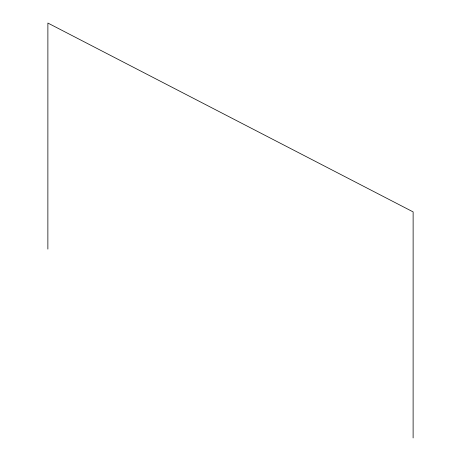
<?xml version="1.0" encoding="UTF-8"?>
<svg xmlns="http://www.w3.org/2000/svg" width="461" height="461" viewBox="0 0 461 461"><rect width="100%" height="100%" fill="white"/><g stroke="black" fill="none" stroke-linecap="round" stroke-linejoin="round"><path stroke-width="0.69" d="M47.869 249.096L47.886 23.05L413.131 211.904L413.114 437.95"/></g></svg>
